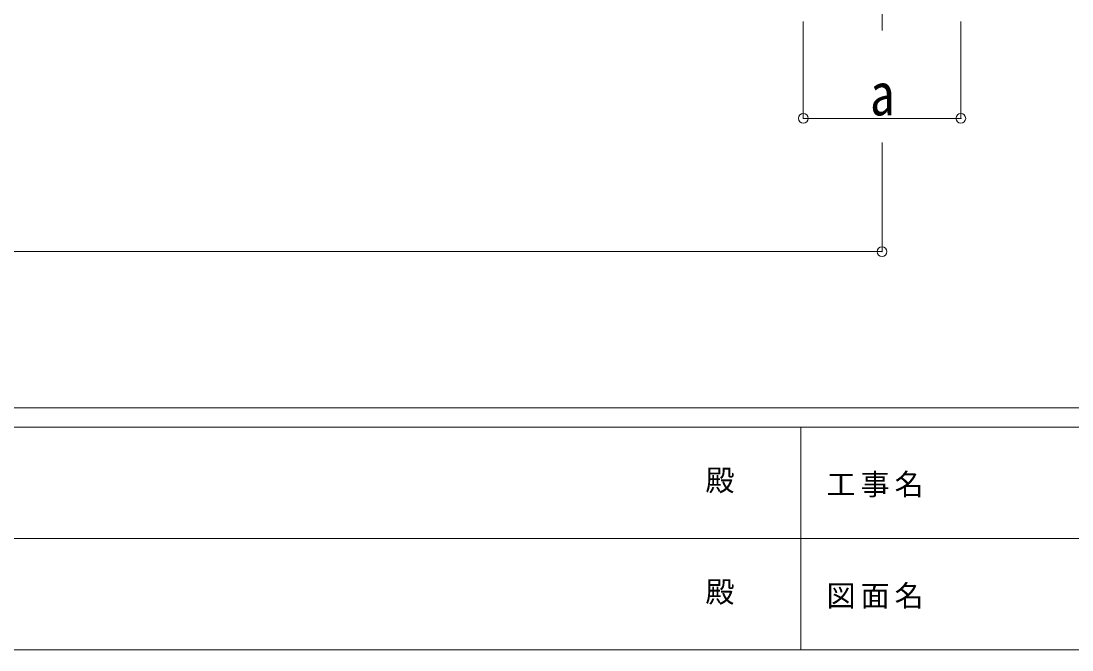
# Model space of a CAD drawing. Units: millimetres at full size; details may follow other scales. Extents: x -11243 to 11243, y -7760 to 7760.
# Drawn here: x -3817 to 520, y -7760 to -5163 of the extents above; entities that cross this region are included whole.
import ezdxf
from ezdxf.enums import TextEntityAlignment as Align

# ---------------------------------------------------------------- set-up
doc = ezdxf.new("R2010")
doc.units = ezdxf.units.MM
doc.header["$LTSCALE"] = 40
doc.header["$PDMODE"] = 32
doc.header["$PDSIZE"] = 40
doc.linetypes.add('CHAIN1', pattern=[8, 5, -1, 1, -1])
for name, color, linetype, lineweight in [('0-1_本体', 5, 'CHAIN1', 9), ('0-6_OTH_LINE', 6, 'Continuous', 9), ('F-0_240', 7, 'Continuous', 9)]:
    doc.layers.add(name, color=color, linetype=linetype, lineweight=lineweight)
doc.styles.add('ＭＳ ゴシック', font='')
doc.styles.get('ＭＳ ゴシック').set_extended_font_data('MS Gothic')

msp = doc.modelspace()

# ---------------------------------------------------------------- linework, layer by layer
at = {"layer": '0-1_本体'}
msp.add_line((-263.61, -4759.56), (-263.61, -5201.95), dxfattribs=at)
at = {"layer": '0-6_OTH_LINE'}
for p, q in [((-588.61, -5565.5), (-588.61, -5165.51)), ((61.39, -5565.5), (61.39, -5165.51)), ((-588.61, -5565.5), (61.39, -5565.5)), ((-263.61, -6115.51), (-263.61, -5665.51)), ((-7969.61, -6115.51), (-263.61, -6115.51))]:
    msp.add_line(p, q, dxfattribs=at)
for p in [(-588.61, -5565.5), (61.39, -5565.5), (-263.61, -6115.51)]:
    msp.add_point(p, dxfattribs=at)
at = {"layer": 'F-0_240', "color": 5}
for p, q in [((-11242.74, -6760), (10677.26, -6760)), ((-11242.74, -6840), (7121.58, -6840)), ((-598.42, -6840), (-598.42, -7760)), ((-4598.42, -7300), (3601.58, -7300)), ((-11242.74, -7760), (10677.26, -7760))]:
    msp.add_line(p, q, dxfattribs=at)

# ---------------------------------------------------------------- texts
at = {"layer": '0-6_OTH_LINE', "color": 7, "style": 'ＭＳ ゴシック', "width": 0.85}
msp.add_text('a', height=176, dxfattribs=at).set_placement((-313.61, -5605.5), align=Align.BOTTOM_LEFT)
at = {"layer": 'F-0_240', "style": 'ＭＳ ゴシック'}
for p in [(-992.7, -7130), (-992.7, -7590)]:
    msp.add_text('殿', height=87.98, dxfattribs=at).set_placement(p, align=Align.BOTTOM_LEFT)
at = {"layer": 'F-0_240', "char_height": 87.98, "attachment_point": 7, "style": 'ＭＳ ゴシック'}
for s, insert in [('\\T1.17;工事名', (-492.95, -7130)), ('\\T1.17;図面名', (-492.95, -7590))]:
    msp.add_mtext(s, dxfattribs=dict(at, insert=insert))

doc.saveas('drawing.dxf')
